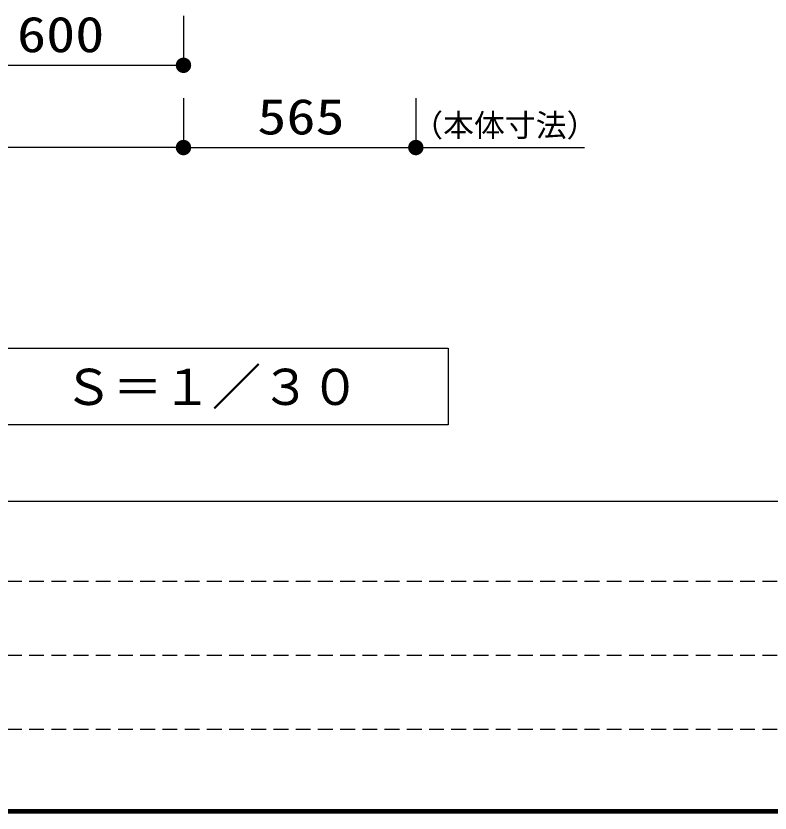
# Model space of a CAD drawing. Units: millimetres, scale not verified. Extents: x -8093 to 8093, y -5792 to 5792.
# Drawn here: x -5057 to -3224, y -5792 to -3854 of the extents above; entities that cross this region are included whole.
import ezdxf
from ezdxf.enums import TextEntityAlignment as Align

# ---------------------------------------------------------------- set-up
doc = ezdxf.new("R2010")
doc.units = ezdxf.units.MM
doc.header["$LTSCALE"] = 30
doc.linetypes.add('DASHED1', pattern=[1.8, 1.2, -0.6])
for name, color, linetype, lineweight in [('0-0_Axis_waku', 7, 'Continuous', 25), ('0-1_00クル-フ-0躯体', 3, 'Continuous', 25), ('0-4_00クル-フ-6寸法', 132, 'Continuous', 25)]:
    doc.layers.add(name, color=color, linetype=linetype, lineweight=lineweight)
doc.styles.add('ＭＳ ゴシック', font='')
doc.styles.get('ＭＳ ゴシック').set_extended_font_data('MS Gothic')

msp = doc.modelspace()

# ---------------------------------------------------------------- linework, layer by layer
at = {"layer": '0-0_Axis_waku'}
for p, q in [((-8085, -5034), (8085, -5034)), ((8093.4, -5792.4), (-8093.4, -5792.4)), ((8092.8, -5791.8), (-8092.8, -5791.8)), ((8092.2, -5791.2), (-8092.2, -5791.2)), ((8091.6, -5790.6), (-8091.6, -5790.6)), ((8091, -5790), (-8091, -5790)), ((8090.4, -5789.4), (-8090.4, -5789.4)), ((8089.8, -5788.8), (-8089.8, -5788.8)), ((8089.2, -5788.2), (-8089.2, -5788.2)), ((8088.6, -5787.6), (-8088.6, -5787.6)), ((8088, -5787), (-8088, -5787)), ((8087.4, -5786.4), (-8087.4, -5786.4)), ((8086.8, -5785.8), (-8086.8, -5785.8)), ((8086.2, -5785.2), (-8086.2, -5785.2)), ((8085.6, -5784.6), (-8085.6, -5784.6)), ((-8085, -5784), (8085, -5784))]:
    msp.add_line(p, q, dxfattribs=at)
at = {"layer": '0-0_Axis_waku', "linetype": 'DASHED1'}
for p, q in [((-75, -5229), (-8085, -5229)), ((-75, -5409), (-8085, -5409)), ((-75, -5589), (-8085, -5589))]:
    msp.add_line(p, q, dxfattribs=at)
at = {"layer": '0-1_00クル-フ-0躯体'}
msp.add_lwpolyline([(-4006.77, -4661.9), (-4006.77, -4848.21), (-6036.1, -4848.21), (-6036.1, -4661.9)], close=True, dxfattribs=at)
at = {"layer": '0-4_00クル-フ-6寸法', "color": 4}
for p, q in [((-4649.9, -3854.24), (-4649.9, -3974.24)), ((-5249.9, -3974.24), (-4649.9, -3974.24)), ((-4649.9, -4054.24), (-4649.9, -4174.24)), ((-4649.9, -4054.24), (-4649.9, -4174.24)), ((-4085.23, -4054.24), (-4085.23, -4174.24)), ((-4649.9, -4174.24), (-6449.9, -4174.24)), ((-4649.9, -4174.24), (-4085.23, -4174.24)), ((-4096.1, -4174.24), (-3674.91, -4174.24))]:
    msp.add_line(p, q, dxfattribs=at)
at = {"layer": '0-4_00クル-フ-6寸法'}
for points in [[(-4649.9, -3974.24), (-4668.65, -3974.24), (-4668.5, -3971.89)], [(-4649.9, -3974.24), (-4668.5, -3971.89), (-4668.06, -3969.58)], [(-4649.9, -3974.24), (-4668.06, -3969.58), (-4667.33, -3967.34)], [(-4649.9, -3974.24), (-4667.33, -3967.34), (-4666.33, -3965.21)], [(-4649.9, -3974.24), (-4666.33, -3965.21), (-4665.07, -3963.22)], [(-4649.9, -3974.24), (-4665.07, -3963.22), (-4663.57, -3961.4)], [(-4649.9, -3974.24), (-4663.57, -3961.4), (-4661.85, -3959.79)], [(-4649.9, -3974.24), (-4661.85, -3959.79), (-4659.95, -3958.41)], [(-4649.9, -3974.24), (-4659.95, -3958.41), (-4657.88, -3957.27)], [(-4649.9, -3974.24), (-4657.88, -3957.27), (-4655.69, -3956.41)], [(-4649.9, -3974.24), (-4655.69, -3956.41), (-4653.41, -3955.82)], [(-4649.9, -3974.24), (-4653.41, -3955.82), (-4651.08, -3955.53)], [(-4649.9, -3974.24), (-4651.08, -3955.53), (-4648.72, -3955.53)], [(-4649.9, -3974.24), (-4648.72, -3955.53), (-4646.39, -3955.82)], [(-4649.9, -3974.24), (-4646.39, -3955.82), (-4644.11, -3956.41)], [(-4649.9, -3974.24), (-4644.11, -3956.41), (-4641.92, -3957.27)], [(-4649.9, -3974.24), (-4641.92, -3957.27), (-4639.85, -3958.41)], [(-4649.9, -3974.24), (-4639.85, -3958.41), (-4637.95, -3959.79)], [(-4649.9, -3974.24), (-4637.95, -3959.79), (-4636.23, -3961.4)], [(-4649.9, -3974.24), (-4636.23, -3961.4), (-4634.73, -3963.22)], [(-4649.9, -3974.24), (-4634.73, -3963.22), (-4633.47, -3965.21)], [(-4649.9, -3974.24), (-4633.47, -3965.21), (-4632.47, -3967.34)], [(-4649.9, -3974.24), (-4632.47, -3967.34), (-4631.74, -3969.58)], [(-4649.9, -3974.24), (-4631.74, -3969.58), (-4631.3, -3971.89)], [(-4649.9, -3974.24), (-4631.3, -3971.89), (-4631.15, -3974.24)], [(-4649.9, -3974.24), (-4668.5, -3976.59), (-4668.65, -3974.24)], [(-4649.9, -3974.24), (-4668.06, -3978.9), (-4668.5, -3976.59)], [(-4649.9, -3974.24), (-4667.33, -3981.14), (-4668.06, -3978.9)], [(-4649.9, -3974.24), (-4666.33, -3983.27), (-4667.33, -3981.14)], [(-4649.9, -3974.24), (-4665.07, -3985.26), (-4666.33, -3983.27)], [(-4649.9, -3974.24), (-4663.57, -3987.07), (-4665.07, -3985.26)], [(-4649.9, -3974.24), (-4661.85, -3988.69), (-4663.57, -3987.07)], [(-4649.9, -3974.24), (-4659.95, -3990.07), (-4661.85, -3988.69)], [(-4649.9, -3974.24), (-4657.88, -3991.2), (-4659.95, -3990.07)], [(-4649.9, -3974.24), (-4655.69, -3992.07), (-4657.88, -3991.2)], [(-4649.9, -3974.24), (-4653.41, -3992.66), (-4655.69, -3992.07)], [(-4649.9, -3974.24), (-4651.08, -3992.95), (-4653.41, -3992.66)], [(-4649.9, -3974.24), (-4648.72, -3992.95), (-4651.08, -3992.95)], [(-4649.9, -3974.24), (-4646.39, -3992.66), (-4648.72, -3992.95)], [(-4649.9, -3974.24), (-4644.11, -3992.07), (-4646.39, -3992.66)], [(-4649.9, -3974.24), (-4641.92, -3991.2), (-4644.11, -3992.07)], [(-4649.9, -3974.24), (-4639.85, -3990.07), (-4641.92, -3991.2)], [(-4649.9, -3974.24), (-4637.95, -3988.69), (-4639.85, -3990.07)], [(-4649.9, -3974.24), (-4636.23, -3987.07), (-4637.95, -3988.69)], [(-4649.9, -3974.24), (-4634.73, -3985.26), (-4636.23, -3987.07)], [(-4649.9, -3974.24), (-4633.47, -3983.27), (-4634.73, -3985.26)], [(-4649.9, -3974.24), (-4632.47, -3981.14), (-4633.47, -3983.27)], [(-4649.9, -3974.24), (-4631.74, -3978.9), (-4632.47, -3981.14)], [(-4649.9, -3974.24), (-4631.3, -3976.59), (-4631.74, -3978.9)], [(-4649.9, -3974.24), (-4631.15, -3974.24), (-4631.3, -3976.59)], [(-4649.9, -4174.24), (-4667.33, -4167.34), (-4666.33, -4165.21)], [(-4649.9, -4174.24), (-4667.33, -4167.34), (-4666.33, -4165.21)], [(-4649.9, -4174.24), (-4666.33, -4165.21), (-4665.07, -4163.22)], [(-4649.9, -4174.24), (-4666.33, -4165.21), (-4665.07, -4163.22)], [(-4649.9, -4174.24), (-4665.07, -4163.22), (-4663.57, -4161.4)], [(-4649.9, -4174.24), (-4665.07, -4163.22), (-4663.57, -4161.4)], [(-4649.9, -4174.24), (-4663.57, -4161.4), (-4661.85, -4159.79)], [(-4649.9, -4174.24), (-4663.57, -4161.4), (-4661.85, -4159.79)], [(-4649.9, -4174.24), (-4661.85, -4159.79), (-4659.95, -4158.41)], [(-4649.9, -4174.24), (-4661.85, -4159.79), (-4659.95, -4158.41)], [(-4649.9, -4174.24), (-4659.95, -4158.41), (-4657.88, -4157.27)], [(-4649.9, -4174.24), (-4659.95, -4158.41), (-4657.88, -4157.27)], [(-4649.9, -4174.24), (-4657.88, -4157.27), (-4655.69, -4156.41)], [(-4649.9, -4174.24), (-4657.88, -4157.27), (-4655.69, -4156.41)], [(-4649.9, -4174.24), (-4655.69, -4156.41), (-4653.41, -4155.82)], [(-4649.9, -4174.24), (-4655.69, -4156.41), (-4653.41, -4155.82)], [(-4649.9, -4174.24), (-4653.41, -4155.82), (-4651.08, -4155.53)], [(-4649.9, -4174.24), (-4653.41, -4155.82), (-4651.08, -4155.53)], [(-4649.9, -4174.24), (-4651.08, -4155.53), (-4648.72, -4155.53)], [(-4649.9, -4174.24), (-4651.08, -4155.53), (-4648.72, -4155.53)], [(-4649.9, -4174.24), (-4648.72, -4155.53), (-4646.39, -4155.82)], [(-4649.9, -4174.24), (-4648.72, -4155.53), (-4646.39, -4155.82)], [(-4649.9, -4174.24), (-4646.39, -4155.82), (-4644.11, -4156.41)], [(-4649.9, -4174.24), (-4646.39, -4155.82), (-4644.11, -4156.41)], [(-4649.9, -4174.24), (-4644.11, -4156.41), (-4641.92, -4157.27)], [(-4649.9, -4174.24), (-4644.11, -4156.41), (-4641.92, -4157.27)], [(-4649.9, -4174.24), (-4641.92, -4157.27), (-4639.85, -4158.41)], [(-4649.9, -4174.24), (-4641.92, -4157.27), (-4639.85, -4158.41)], [(-4649.9, -4174.24), (-4639.85, -4158.41), (-4637.95, -4159.79)], [(-4649.9, -4174.24), (-4639.85, -4158.41), (-4637.95, -4159.79)], [(-4649.9, -4174.24), (-4637.95, -4159.79), (-4636.23, -4161.4)], [(-4649.9, -4174.24), (-4637.95, -4159.79), (-4636.23, -4161.4)], [(-4649.9, -4174.24), (-4636.23, -4161.4), (-4634.73, -4163.22)], [(-4649.9, -4174.24), (-4636.23, -4161.4), (-4634.73, -4163.22)], [(-4649.9, -4174.24), (-4634.73, -4163.22), (-4633.47, -4165.21)], [(-4649.9, -4174.24), (-4634.73, -4163.22), (-4633.47, -4165.21)], [(-4649.9, -4174.24), (-4633.47, -4165.21), (-4632.47, -4167.34)], [(-4649.9, -4174.24), (-4633.47, -4165.21), (-4632.47, -4167.34)], [(-4085.23, -4174.24), (-4102.66, -4167.34), (-4101.66, -4165.21)], [(-4085.23, -4174.24), (-4101.66, -4165.21), (-4100.4, -4163.22)], [(-4085.23, -4174.24), (-4100.4, -4163.22), (-4098.89, -4161.4)], [(-4085.23, -4174.24), (-4098.89, -4161.4), (-4097.18, -4159.79)], [(-4085.23, -4174.24), (-4097.18, -4159.79), (-4095.27, -4158.41)], [(-4085.23, -4174.24), (-4095.27, -4158.41), (-4093.21, -4157.27)], [(-4085.23, -4174.24), (-4093.21, -4157.27), (-4091.02, -4156.41)], [(-4085.23, -4174.24), (-4091.02, -4156.41), (-4088.74, -4155.82)], [(-4085.23, -4174.24), (-4088.74, -4155.82), (-4086.4, -4155.53)], [(-4085.23, -4174.24), (-4086.4, -4155.53), (-4084.05, -4155.53)], [(-4085.23, -4174.24), (-4084.05, -4155.53), (-4081.71, -4155.82)], [(-4085.23, -4174.24), (-4081.71, -4155.82), (-4079.43, -4156.41)], [(-4085.23, -4174.24), (-4079.43, -4156.41), (-4077.24, -4157.27)], [(-4085.23, -4174.24), (-4077.24, -4157.27), (-4075.18, -4158.41)], [(-4085.23, -4174.24), (-4075.18, -4158.41), (-4073.27, -4159.79)], [(-4085.23, -4174.24), (-4073.27, -4159.79), (-4071.56, -4161.4)], [(-4085.23, -4174.24), (-4071.56, -4161.4), (-4070.06, -4163.22)], [(-4085.23, -4174.24), (-4070.06, -4163.22), (-4068.8, -4165.21)], [(-4085.23, -4174.24), (-4068.8, -4165.21), (-4067.79, -4167.34)], [(-4649.9, -4174.24), (-4668.65, -4174.24), (-4668.5, -4171.89)], [(-4649.9, -4174.24), (-4668.65, -4174.24), (-4668.5, -4171.89)], [(-4649.9, -4174.24), (-4668.5, -4176.59), (-4668.65, -4174.24)], [(-4649.9, -4174.24), (-4668.5, -4176.59), (-4668.65, -4174.24)], [(-4649.9, -4174.24), (-4668.5, -4171.89), (-4668.06, -4169.58)], [(-4649.9, -4174.24), (-4668.5, -4171.89), (-4668.06, -4169.58)], [(-4649.9, -4174.24), (-4668.06, -4178.9), (-4668.5, -4176.59)], [(-4649.9, -4174.24), (-4668.06, -4178.9), (-4668.5, -4176.59)], [(-4649.9, -4174.24), (-4668.06, -4169.58), (-4667.33, -4167.34)], [(-4649.9, -4174.24), (-4668.06, -4169.58), (-4667.33, -4167.34)], [(-4649.9, -4174.24), (-4667.33, -4181.14), (-4668.06, -4178.9)], [(-4649.9, -4174.24), (-4667.33, -4181.14), (-4668.06, -4178.9)], [(-4649.9, -4174.24), (-4666.33, -4183.27), (-4667.33, -4181.14)], [(-4649.9, -4174.24), (-4666.33, -4183.27), (-4667.33, -4181.14)], [(-4649.9, -4174.24), (-4665.07, -4185.26), (-4666.33, -4183.27)], [(-4649.9, -4174.24), (-4665.07, -4185.26), (-4666.33, -4183.27)], [(-4649.9, -4174.24), (-4663.57, -4187.07), (-4665.07, -4185.26)], [(-4649.9, -4174.24), (-4663.57, -4187.07), (-4665.07, -4185.26)], [(-4649.9, -4174.24), (-4661.85, -4188.69), (-4663.57, -4187.07)], [(-4649.9, -4174.24), (-4661.85, -4188.69), (-4663.57, -4187.07)], [(-4649.9, -4174.24), (-4659.95, -4190.07), (-4661.85, -4188.69)], [(-4649.9, -4174.24), (-4659.95, -4190.07), (-4661.85, -4188.69)], [(-4649.9, -4174.24), (-4657.88, -4191.2), (-4659.95, -4190.07)], [(-4649.9, -4174.24), (-4657.88, -4191.2), (-4659.95, -4190.07)], [(-4649.9, -4174.24), (-4655.69, -4192.07), (-4657.88, -4191.2)], [(-4649.9, -4174.24), (-4655.69, -4192.07), (-4657.88, -4191.2)], [(-4649.9, -4174.24), (-4653.41, -4192.66), (-4655.69, -4192.07)], [(-4649.9, -4174.24), (-4653.41, -4192.66), (-4655.69, -4192.07)], [(-4649.9, -4174.24), (-4651.08, -4192.95), (-4653.41, -4192.66)], [(-4649.9, -4174.24), (-4651.08, -4192.95), (-4653.41, -4192.66)], [(-4649.9, -4174.24), (-4648.72, -4192.95), (-4651.08, -4192.95)], [(-4649.9, -4174.24), (-4648.72, -4192.95), (-4651.08, -4192.95)], [(-4649.9, -4174.24), (-4632.47, -4167.34), (-4631.74, -4169.58)], [(-4649.9, -4174.24), (-4632.47, -4167.34), (-4631.74, -4169.58)], [(-4649.9, -4174.24), (-4631.74, -4169.58), (-4631.3, -4171.89)], [(-4649.9, -4174.24), (-4631.74, -4169.58), (-4631.3, -4171.89)], [(-4649.9, -4174.24), (-4631.3, -4171.89), (-4631.15, -4174.24)], [(-4649.9, -4174.24), (-4631.3, -4171.89), (-4631.15, -4174.24)], [(-4649.9, -4174.24), (-4646.39, -4192.66), (-4648.72, -4192.95)], [(-4649.9, -4174.24), (-4644.11, -4192.07), (-4646.39, -4192.66)], [(-4649.9, -4174.24), (-4641.92, -4191.2), (-4644.11, -4192.07)], [(-4649.9, -4174.24), (-4639.85, -4190.07), (-4641.92, -4191.2)], [(-4649.9, -4174.24), (-4637.95, -4188.69), (-4639.85, -4190.07)], [(-4649.9, -4174.24), (-4636.23, -4187.07), (-4637.95, -4188.69)], [(-4649.9, -4174.24), (-4634.73, -4185.26), (-4636.23, -4187.07)], [(-4649.9, -4174.24), (-4633.47, -4183.27), (-4634.73, -4185.26)], [(-4649.9, -4174.24), (-4632.47, -4181.14), (-4633.47, -4183.27)], [(-4649.9, -4174.24), (-4631.74, -4178.9), (-4632.47, -4181.14)], [(-4649.9, -4174.24), (-4631.3, -4176.59), (-4631.74, -4178.9)], [(-4649.9, -4174.24), (-4631.15, -4174.24), (-4631.3, -4176.59)], [(-4649.9, -4174.24), (-4646.39, -4192.66), (-4648.72, -4192.95)], [(-4649.9, -4174.24), (-4644.11, -4192.07), (-4646.39, -4192.66)], [(-4649.9, -4174.24), (-4641.92, -4191.2), (-4644.11, -4192.07)], [(-4649.9, -4174.24), (-4639.85, -4190.07), (-4641.92, -4191.2)], [(-4649.9, -4174.24), (-4637.95, -4188.69), (-4639.85, -4190.07)], [(-4649.9, -4174.24), (-4636.23, -4187.07), (-4637.95, -4188.69)], [(-4649.9, -4174.24), (-4634.73, -4185.26), (-4636.23, -4187.07)], [(-4649.9, -4174.24), (-4633.47, -4183.27), (-4634.73, -4185.26)], [(-4649.9, -4174.24), (-4632.47, -4181.14), (-4633.47, -4183.27)], [(-4649.9, -4174.24), (-4631.74, -4178.9), (-4632.47, -4181.14)], [(-4649.9, -4174.24), (-4631.3, -4176.59), (-4631.74, -4178.9)], [(-4649.9, -4174.24), (-4631.15, -4174.24), (-4631.3, -4176.59)], [(-4085.23, -4174.24), (-4103.98, -4174.24), (-4103.83, -4171.89)], [(-4085.23, -4174.24), (-4103.83, -4176.59), (-4103.98, -4174.24)], [(-4085.23, -4174.24), (-4103.83, -4171.89), (-4103.39, -4169.58)], [(-4085.23, -4174.24), (-4103.39, -4178.9), (-4103.83, -4176.59)], [(-4085.23, -4174.24), (-4103.39, -4169.58), (-4102.66, -4167.34)], [(-4085.23, -4174.24), (-4102.66, -4181.14), (-4103.39, -4178.9)], [(-4085.23, -4174.24), (-4101.66, -4183.27), (-4102.66, -4181.14)], [(-4085.23, -4174.24), (-4100.4, -4185.26), (-4101.66, -4183.27)], [(-4085.23, -4174.24), (-4098.89, -4187.07), (-4100.4, -4185.26)], [(-4085.23, -4174.24), (-4097.18, -4188.69), (-4098.89, -4187.07)], [(-4085.23, -4174.24), (-4095.27, -4190.07), (-4097.18, -4188.69)], [(-4085.23, -4174.24), (-4093.21, -4191.2), (-4095.27, -4190.07)], [(-4085.23, -4174.24), (-4091.02, -4192.07), (-4093.21, -4191.2)], [(-4085.23, -4174.24), (-4088.74, -4192.66), (-4091.02, -4192.07)], [(-4085.23, -4174.24), (-4086.4, -4192.95), (-4088.74, -4192.66)], [(-4085.23, -4174.24), (-4084.05, -4192.95), (-4086.4, -4192.95)], [(-4085.23, -4174.24), (-4067.79, -4167.34), (-4067.07, -4169.58)], [(-4085.23, -4174.24), (-4067.07, -4169.58), (-4066.62, -4171.89)], [(-4085.23, -4174.24), (-4066.62, -4171.89), (-4066.48, -4174.24)], [(-4085.23, -4174.24), (-4081.71, -4192.66), (-4084.05, -4192.95)], [(-4085.23, -4174.24), (-4079.43, -4192.07), (-4081.71, -4192.66)], [(-4085.23, -4174.24), (-4077.24, -4191.2), (-4079.43, -4192.07)], [(-4085.23, -4174.24), (-4075.18, -4190.07), (-4077.24, -4191.2)], [(-4085.23, -4174.24), (-4073.27, -4188.69), (-4075.18, -4190.07)], [(-4085.23, -4174.24), (-4071.56, -4187.07), (-4073.27, -4188.69)], [(-4085.23, -4174.24), (-4070.06, -4185.26), (-4071.56, -4187.07)], [(-4085.23, -4174.24), (-4068.8, -4183.27), (-4070.06, -4185.26)], [(-4085.23, -4174.24), (-4067.79, -4181.14), (-4068.8, -4183.27)], [(-4085.23, -4174.24), (-4067.07, -4178.9), (-4067.79, -4181.14)], [(-4085.23, -4174.24), (-4066.62, -4176.59), (-4067.07, -4178.9)], [(-4085.23, -4174.24), (-4066.48, -4174.24), (-4066.62, -4176.59)]]:
    msp.add_solid(points, dxfattribs=at)

# ---------------------------------------------------------------- texts
at = {"layer": '0-1_00クル-フ-0躯体', "color": 4, "style": 'ＭＳ ゴシック'}
msp.add_text('Ｓ＝１／３０', height=87.98, dxfattribs=at).set_placement((-4941.3, -4826.51), align=Align.BOTTOM_LEFT)
at = {"layer": '0-4_00クル-フ-6寸法', "color": 3, "style": 'ＭＳ ゴシック', "width": 1.2}
for s, p in [('600', (-5054.47, -3968.39)), ('565', (-4470.42, -4168.39))]:
    msp.add_text(s, height=86.66, dxfattribs=at).set_placement(p, align=Align.BOTTOM_LEFT)
at = {"layer": '0-4_00クル-フ-6寸法', "color": 4, "style": 'ＭＳ ゴシック'}
msp.add_text('（本体寸法）', height=54.99, dxfattribs=at).set_placement((-4093.92, -4164.18), align=Align.BOTTOM_LEFT)

doc.saveas('drawing.dxf')
